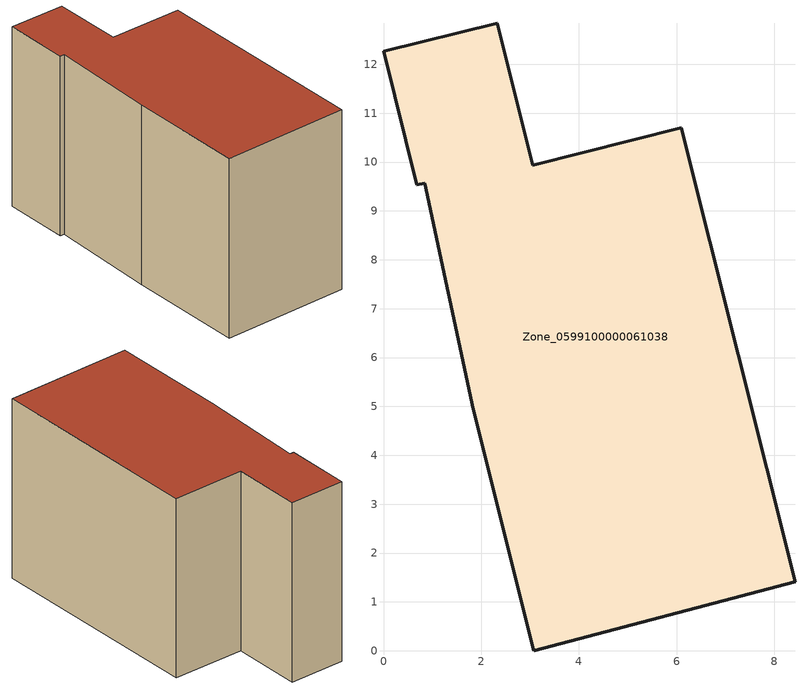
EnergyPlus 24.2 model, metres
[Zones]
Zone_0599100000061038
 floor ground (C_G): 3.07,0 1.83,4.94 0.84,9.57 0.69,9.54 0,12.27 2.33,12.84 3.06,9.94 6.09,10.7 8.42,1.41 z0
 wall outside (C_F): 3.06,9.94 2.33,12.84 0,12.27 0.69,9.54 0.84,9.57 1.83,4.94 3.07,0 8.42,1.41 6.09,10.7 3.06,9.94 z0:7.76
 roof outside (C_R): 1.83,4.94 3.07,0 8.42,1.41 6.09,10.7 3.06,9.94 2.33,12.84 0,12.27 0.69,9.54 0.84,9.57 z7.76
[BUILDING]
Pand.0599100000061038: North Axis=0; Terrain=City; Loads Convergence Tolerance Value=0.04; Temperature Convergence Tolerance Value=0.4; Solar Distribution=FullExterior; Maximum Number of Warmup Days=25; Minimum Number of Warmup Days=1
[Site:Location]
Rotterdam.The.Hague.AP_ZH_NLD Design_Conditions: Latitude=51.96; Longitude=4.45; Time Zone=1; Elevation=-4.5
[SITE:GROUNDTEMPERATURE:BUILDINGSURFACE]
18, 18, 18, 18, 18, 18, 18, 18, 18, 18, 18, 18
[MATERIAL] Thermal Absorptance=0.9; Solar Absorptance=0.7; Visible Absorptance=0.7
Name | Roughness | Thickness | Conductivity | Density | Specific Heat
G.TC.1975-1991 | MediumSmooth | 0.15 | 0.288461 | 540 | 1210
F.TC.1975-1991 | Rough | 0.3 | 0.230769 | 1920 | 840
R.TC.1975-1991 | MediumRough | 0.2 | 0.153846 | 1500 | 1000
[CONSTRUCTION]
C_G: G.TC.1975-1991
C_F: F.TC.1975-1991
C_R: R.TC.1975-1991
[ZONE]
Zone_0599100000061038: Type=1; Multiplier=1; Ceiling Height=Autocalculate; Volume=Autocalculate; Floor Area=autocalculate; Part of Total Floor Area=Yes
[ZONEINFILTRATION:DESIGNFLOWRATE]
Infil_Zone_0599100000061038: Zone or ZoneList or Space or SpaceList=Zone_0599100000061038; Schedule=AlwaysOn; Design Flow Rate Calculation Method=Flow/Area; Flow Rate per Floor Area=0.003; Constant Term Coefficient=1; Temperature Term Coefficient=0; Velocity Term Coefficient=0; Velocity Squared Term Coefficient=0
[HVACTEMPLATE:ZONE:IDEALLOADSAIRSYSTEM]
Zone_0599100000061038: Maximum Heating Supply Air Temperature=50; Minimum Cooling Supply Air Temperature=13; Maximum Heating Supply Air Humidity Ratio=0.0156; Minimum Cooling Supply Air Humidity Ratio=0.0077; Heating Limit=NoLimit; Cooling Limit=NoLimit; Dehumidification Control Type=ConstantSensibleHeatRatio; Cooling Sensible Heat Ratio=0.7; Dehumidification Setpoint=60; Humidification Control Type=None; Humidification Setpoint=30; Outdoor Air Method=None; Outdoor Air Flow Rate per Person=0.00944; Outdoor Air Flow Rate per Zone Floor Area=0; Outdoor Air Flow Rate per Zone=0; Demand Controlled Ventilation Type=None; Outdoor Air Economizer Type=NoEconomizer; Heat Recovery Type=None; Sensible Heat Recovery Effectiveness=0.7; Latent Heat Recovery Effectiveness=0.65
[ZONECONTROL:THERMOSTAT]
ThermostatControl_Zone_0599100000061038: Zone or ZoneList=Zone_0599100000061038; Control Type Schedule=DualSetpointControlType; Control 1=Thermostat_Zone_0599100000061038; Temperature Difference Between Cutout And Setpoint=0
[THERMOSTATSETPOINT:DUALSETPOINT]
Thermostat_Zone_0599100000061038: Heating Setpoint Temperature Schedule=HeatingSetpoint_Zone_0599100000061038; Cooling Setpoint Temperature Schedule=CoolingSetpoint_Zone_0599100000061038
[SCHEDULE:COMPACT]
HeatingSetpoint_Zone_0599100000061038: Through: 12/31, For: AllDays, Until: 24:00, 21
CoolingSetpoint_Zone_0599100000061038: Through: 12/31, For: AllDays, Until: 24:00, 24
DualSetpointControlType: Through: 12/31, For: AllDays, Until: 24:00, 4
AlwaysOn: Through: 12/31, For: AllDays, Until: 24:00, 1
